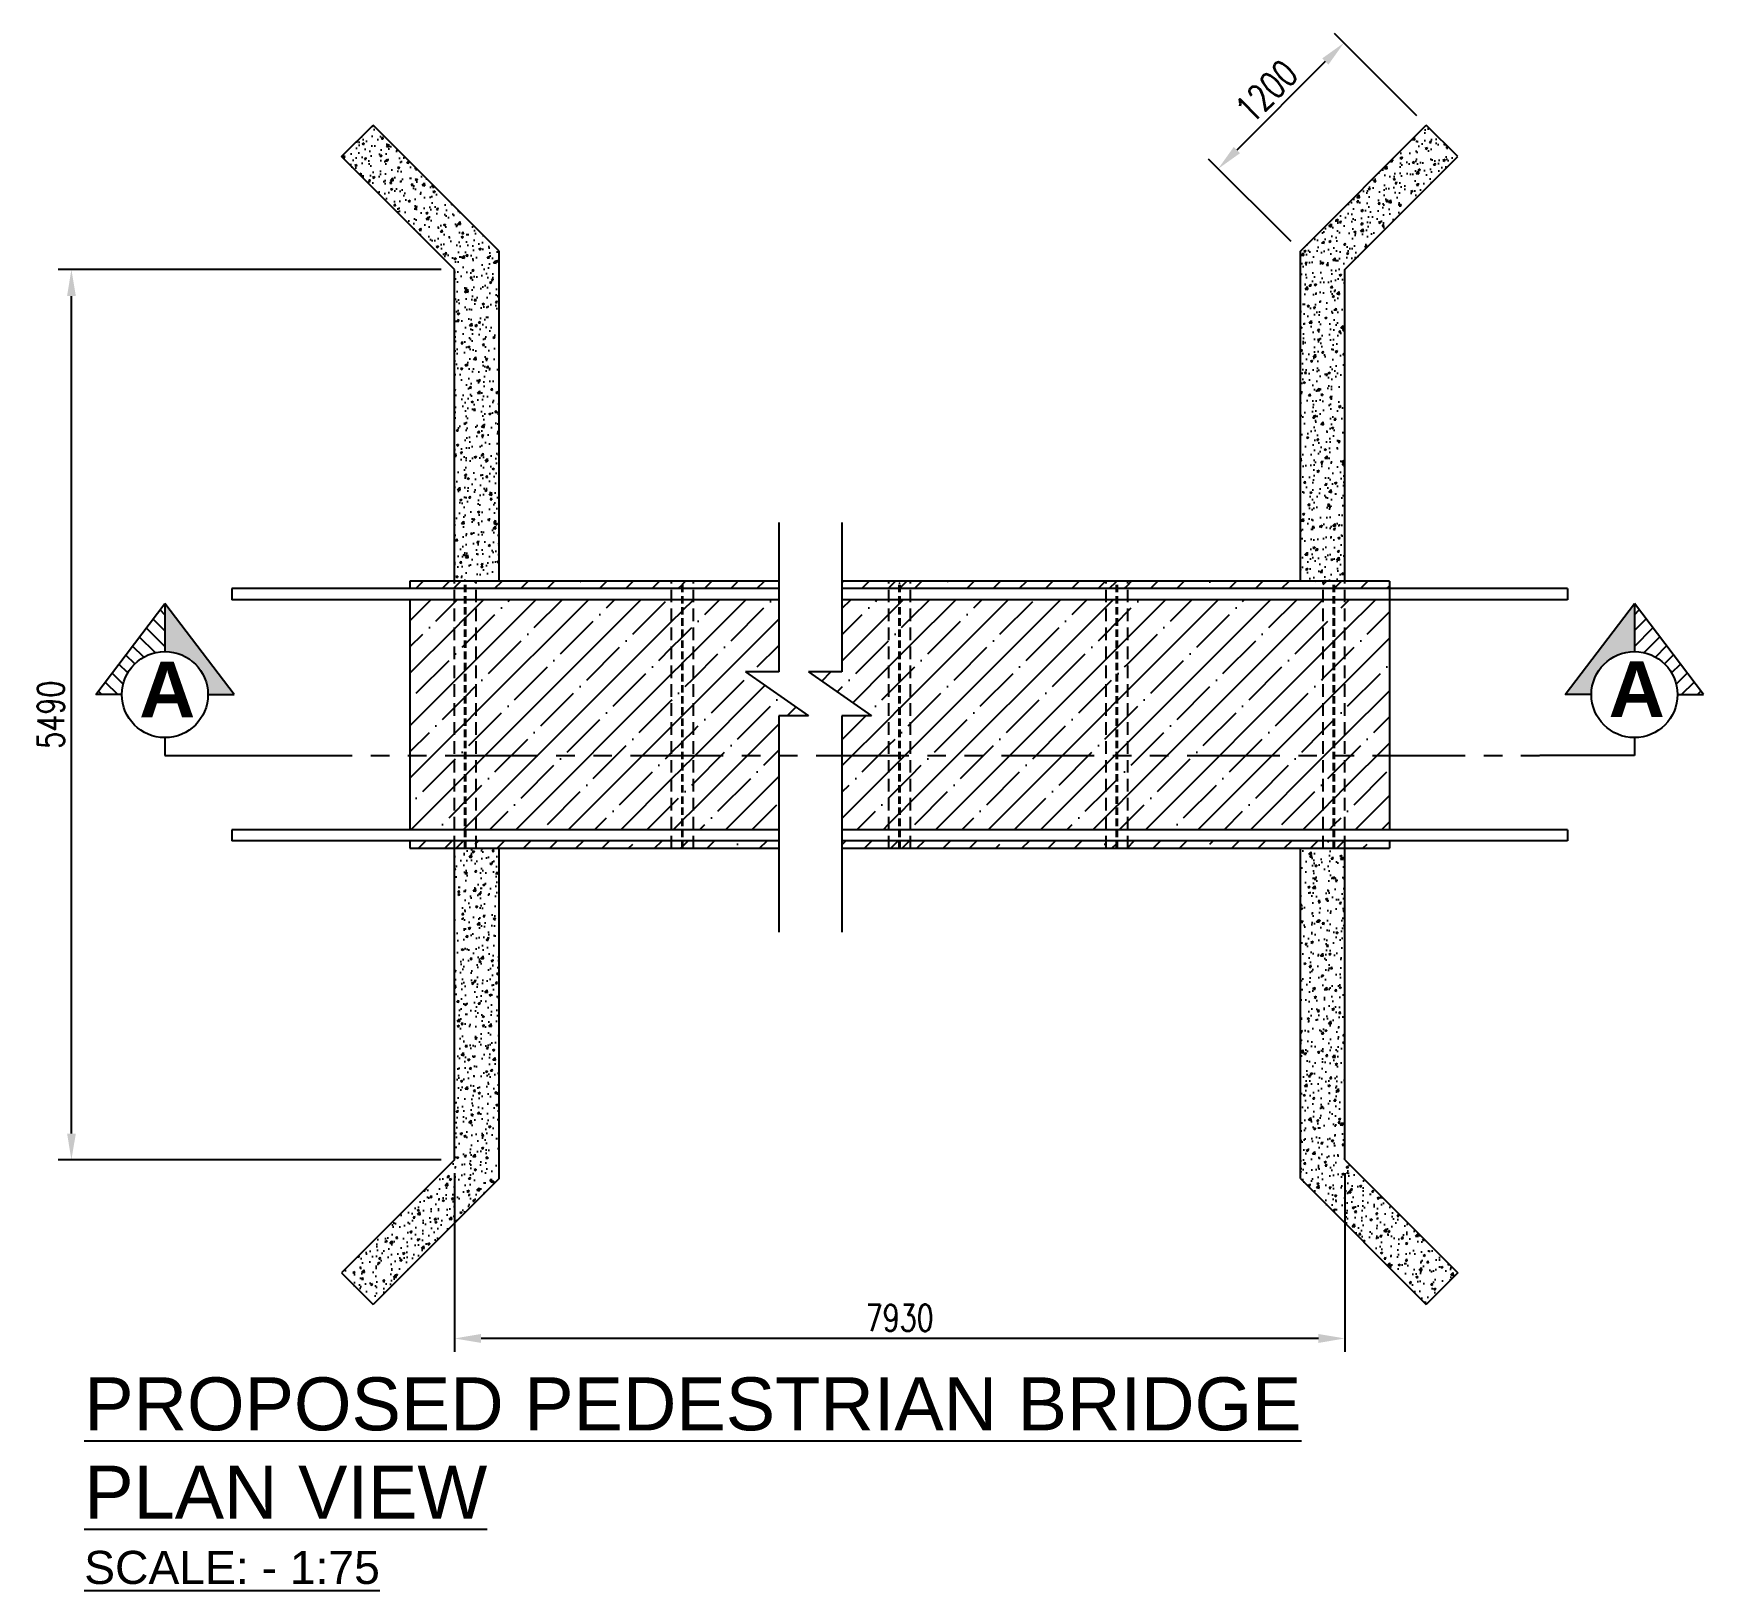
# Model space of a CAD drawing. Header units: millimetres. Extents: x -605628 to 223188, y -4937 to 493520.
# Drawn here: x -368684 to -357430, y 407687 to 418179 of the extents above; entities that cross this region are included whole.
import ezdxf

# ---------------------------------------------------------------- set-up
doc = ezdxf.new("R2010")
doc.units = ezdxf.units.MM
doc.header["$LTSCALE"] = 100
doc.header["$MEASUREMENT"] = 0
doc.header["$PDMODE"] = 3
doc.header["$PDSIZE"] = -0.5
doc.linetypes.add('HIDDEN', pattern=[0.375, 0.25, -0.125])
doc.linetypes.add('PHANTOM2', pattern=[1.25, 0.625, -0.125, 0.125, -0.125, 0.125, -0.125])
doc.layers.get('Defpoints').update_dxf_attribs({"color": 1})
for name, color, linetype in [('S-Dim', 1, 'Continuous'), ('S-Hatch', 8, 'Continuous'), ('ST-HATCH', 8, 'Continuous'), ('ST-TEXT', 255, 'Continuous'), ('TITLE', 2, 'Continuous')]:
    doc.layers.add(name, color=color, linetype=linetype)
doc.styles.add('Roomname', font='sanss___.ttf')
doc.styles.add('SKEL 1_75xp', font='romans.shx', dxfattribs={"width": 0.75, "height": 178.5})
doc.dimstyles.new('1-75', dxfattribs={"dimtxt": 178.5, "dimasz": 178.5, "dimexe": 90, "dimexo": 90, "dimgap": 50, "dimtad": 1, "dimdec": 0, "dimzin": 3, "dimdsep": 46, "dimtxsty": 'SKEL 1_75xp', "dimcen": 0.0625, "dimclrd": 1, "dimclre": 1, "dimclrt": 2, "dimaunit": 1, "dimadec": 0, "dimazin": 0, "dimtfac": 1, "dimtdec": 0, "dimtofl": 0, "dimtmove": 0, "dimatfit": 3, "dimfxl": 50, "dimtolj": 1, "dimtzin": 0, "dimarcsym": 0})
pattern_1 = [(50, (0, 0), (143.452037, -12.550427), [15, -165]), (355, (0, 0), (-27.750267, 150.438427), [12, -132]), (100.451444, (11.95, -1.05), (115.70177, 137.887998), [12.74804, -140.228422]), (46.1842, (0, 40), (213.448266, -33.103856), [22.5, -247.5]), (96.635635, (17.79, 37.24), (186.93239, 194.82372), [19.12207, -210.34275]), (351.184164, (0, 40), (186.93239, 194.82372), [18, -198]), (21, (20, 30), (119.38141, -80.523778), [15, -165]), (326, (20, 30), (48.663066, 145.03001), [12, -132]), (71.451445, (29.95, 23.29), (168.044475, 64.50623), [12.748038, -140.228422]), (37.5, (0, 0), (2.431971, 66.578771), [0, -130.4, 0, -134, 0, -132.5]), (7.5, (0, 0), (52.6139075, 78.882342), [0, -76.4, 0, -127.4, 0, -50.5]), (327.5, (-44.6, 0), (106.764487, -4.5109743), [0, -50, 0, -156, 0, -207]), (317.5, (-64.6, 0), (116.637234, 20.020996), [0, -65, 0, -103.6, 0, -147])]
pattern_2 = [(45, (0, 15279), (-176.7767, 176.7767), []), (45, (176.78, 15279), (-176.7767, 176.7767), [312.5, -62.5, 0, -62.5])]

# ---------------------------------------------------------------- blocks, each defined once
blk = doc.blocks.new('*D29')
at = {"layer": 'Defpoints', "color": 0, "transparency": 16777216}
for p in [(-365847, 410589), (-359847, 410589), (-365847, 409386)]:
    blk.add_point(p, dxfattribs=at)
at = {"layer": 'S-Dim', "color": 1, "lineweight": -2, "transparency": 16777216}
for p, q in [((-365847, 410499), (-365847, 409296)), ((-359847, 410499), (-359847, 409296)), ((-360025, 409386), (-365668, 409386))]:
    blk.add_line(p, q, dxfattribs=at)
at = {"layer": 'S-Dim', "color": 1, "transparency": 16777216}
for points in [[(-365668, 409416), (-365668, 409356), (-365847, 409386)], [(-360025, 409416), (-360025, 409356), (-359847, 409386)]]:
    blk.add_solid(points, dxfattribs=at)
at = {"layer": 'S-Dim', "color": 5, "transparency": 16777216, "insert": (-362847, 409525), "char_height": 178.5, "attachment_point": 5, "style": 'SKEL 1_75xp'}
blk.add_mtext('\\A1;7930', dxfattribs=at)
blk = doc.blocks.new('*D30')
at = {"layer": 'Defpoints', "color": 0, "transparency": 16777216}
for p in [(-368428, 416589), (-365847, 416589), (-365847, 410589)]:
    blk.add_point(p, dxfattribs=at)
at = {"layer": 'S-Dim', "color": 1, "lineweight": -2, "transparency": 16777216}
for p, q in [((-365937, 416589), (-368518, 416589)), ((-368428, 410767), (-368428, 416410)), ((-365937, 410589), (-368518, 410589))]:
    blk.add_line(p, q, dxfattribs=at)
at = {"layer": 'S-Dim', "color": 1, "transparency": 16777216}
for points in [[(-368457, 416410), (-368398, 416410), (-368428, 416589)], [(-368457, 410767), (-368398, 410767), (-368428, 410589)]]:
    blk.add_solid(points, dxfattribs=at)
at = {"layer": 'S-Dim', "color": 5, "transparency": 16777216, "insert": (-368567, 413589), "char_height": 178.5, "attachment_point": 5, "rotation": 90, "style": 'SKEL 1_75xp'}
blk.add_mtext('\\A1;5490', dxfattribs=at)
blk = doc.blocks.new('*D31')
at = {"layer": 'Defpoints', "color": 0, "transparency": 16777216}
for p in [(-359298, 417561), (-360701, 417267), (-360147, 416713)]:
    blk.add_point(p, dxfattribs=at)
at = {"layer": 'S-Dim', "color": 1, "lineweight": -2, "transparency": 16777216}
for p, q in [((-359362, 417625), (-359916, 418179)), ((-359979, 417990), (-360575, 417393)), ((-360210, 416777), (-360765, 417331))]:
    blk.add_line(p, q, dxfattribs=at)
at = {"layer": 'S-Dim', "color": 1, "transparency": 16777216}
for points in [[(-360000, 418011), (-359958, 417969), (-359853, 418116)], [(-360596, 417414), (-360554, 417372), (-360701, 417267)]]:
    blk.add_solid(points, dxfattribs=at)
at = {"layer": 'S-Dim', "color": 5, "transparency": 16777216, "insert": (-360375, 417790), "char_height": 178.5, "attachment_point": 5, "rotation": 45, "style": 'SKEL 1_75xp'}
blk.add_mtext('\\A1;1200', dxfattribs=at)

msp = doc.modelspace()

# ---------------------------------------------------------------- hatches: boundary and pattern name
h = msp.add_hatch()
h.set_pattern_fill('AR-CONC', color=8, scale=20, style=0)
h.set_pattern_definition(pattern_1)
h.paths.add_polyline_path([(-365546.7, 416712.9), (-366395.3, 417561.4), (-366607.4, 417349.3), (-365846.7, 416588.6), (-365846.7, 414488.6), (-365546.7, 414488.6)])
h = msp.add_hatch()
h.set_pattern_fill('AR-CONC', color=8, scale=20, style=0)
h.set_pattern_definition(pattern_1)
h.paths.add_polyline_path([(-359846.7, 416588.6), (-359086.1, 417349.3), (-359298.2, 417561.4), (-360146.7, 416712.9), (-360146.7, 414488.6), (-359846.7, 414488.6)])
h = msp.add_hatch()
h.set_pattern_fill('ANSI35', color=8, scale=1000, style=0)
h.set_pattern_definition(pattern_2)
h.paths.add_polyline_path([(-365846.7, 414488.6), (-366146.7, 414488.6), (-366146.7, 414438.6), (-365846.7, 414438.6)])
h = msp.add_hatch()
h.set_pattern_fill('ANSI35', color=8, scale=1000, style=0)
h.paths.add_polyline_path([(-365776.8, 414488.6), (-365846.7, 414488.6), (-365846.7, 414438.6), (-365776.8, 414438.6)])
h = msp.add_hatch()
h.set_pattern_fill('ANSI35', color=8, scale=300, style=0)
h.paths.add_polyline_path([(-365770.7, 414488.6), (-365776.8, 414488.6), (-365776.8, 414438.6), (-365770.7, 414438.6)])
h = msp.add_hatch()
h.set_pattern_fill('ANSI35', color=8, scale=1000, style=0)
h.set_pattern_definition(pattern_2)
h.paths.add_polyline_path([(-365700.7, 414488.6), (-365770.7, 414488.6), (-365770.7, 414438.6), (-365700.7, 414438.6)])
h = msp.add_hatch()
h.set_pattern_fill('ANSI35', color=8, scale=1000, style=0)
h.set_pattern_definition(pattern_2)
h.paths.add_polyline_path([(-364383.3, 414488.6), (-365700.7, 414488.6), (-365700.7, 414438.6), (-364383.3, 414438.6)])
h = msp.add_hatch()
h.set_pattern_fill('ANSI35', color=8, scale=1000, style=0)
h.set_pattern_definition(pattern_2)
h.paths.add_polyline_path([(-364313.3, 414488.6), (-364383.3, 414488.6), (-364383.3, 414438.6), (-364313.3, 414438.6)])
h = msp.add_hatch()
h.set_pattern_fill('ANSI35', color=8, scale=1000, style=0)
h.set_pattern_definition(pattern_2)
h.paths.add_polyline_path([(-364307.2, 414488.6), (-364313.3, 414488.6), (-364313.3, 414438.6), (-364307.2, 414438.6)])
h = msp.add_hatch()
h.set_pattern_fill('ANSI35', color=8, scale=1000, style=0)
h.set_pattern_definition(pattern_2)
h.paths.add_polyline_path([(-364237.2, 414488.6), (-364307.2, 414488.6), (-364307.2, 414438.6), (-364237.2, 414438.6)])
h = msp.add_hatch()
h.set_pattern_fill('ANSI35', color=8, scale=1000, style=0)
h.set_pattern_definition(pattern_2)
h.paths.add_polyline_path([(-363236.1, 414488.6), (-363236.1, 414438.6), (-362919.8, 414438.6), (-362919.8, 414488.6)])
h.paths.add_polyline_path([(-363660.7, 414438.6), (-363660.7, 414488.6), (-364237.2, 414488.6), (-364237.2, 414438.6)])
h = msp.add_hatch()
h.set_pattern_fill('ANSI35', color=8, scale=1000, style=0)
h.set_pattern_definition(pattern_2)
h.paths.add_polyline_path([(-362849.8, 414488.6), (-362919.8, 414488.6), (-362919.8, 414438.6), (-362849.8, 414438.6)])
h = msp.add_hatch()
h.set_pattern_fill('ANSI35', color=8, scale=200, style=0)
h.paths.add_polyline_path([(-362843.7, 414488.6), (-362849.8, 414488.6), (-362849.8, 414438.6), (-362843.7, 414438.6)])
h = msp.add_hatch()
h.set_pattern_fill('ANSI35', color=8, scale=1000, style=0)
h.paths.add_polyline_path([(-362773.7, 414488.6), (-362843.7, 414488.6), (-362843.7, 414438.6), (-362773.7, 414438.6)])
h = msp.add_hatch()
h.set_pattern_fill('ANSI35', color=8, scale=1000, style=0)
h.set_pattern_definition(pattern_2)
h.paths.add_polyline_path([(-361456.3, 414488.6), (-362773.7, 414488.6), (-362773.7, 414438.6), (-361456.3, 414438.6)])
h = msp.add_hatch()
h.set_pattern_fill('ANSI35', color=8, scale=1000, style=0)
h.paths.add_polyline_path([(-361386.3, 414488.6), (-361456.3, 414488.6), (-361456.3, 414438.6), (-361386.3, 414438.6)])
h = msp.add_hatch()
h.set_pattern_fill('ANSI35', color=8, scale=300, style=0)
h.paths.add_polyline_path([(-361380.2, 414488.6), (-361386.3, 414488.6), (-361386.3, 414438.6), (-361380.2, 414438.6)])
h = msp.add_hatch()
h.set_pattern_fill('ANSI35', color=8, scale=1000, style=0)
h.set_pattern_definition(pattern_2)
h.paths.add_polyline_path([(-361310.2, 414488.6), (-361380.2, 414488.6), (-361380.2, 414438.6), (-361310.2, 414438.6)])
h = msp.add_hatch()
h.set_pattern_fill('ANSI35', color=8, scale=1000, style=0)
h.set_pattern_definition(pattern_2)
h.paths.add_polyline_path([(-359992.8, 414488.6), (-361310.2, 414488.6), (-361310.2, 414438.6), (-359992.8, 414438.6)])
h = msp.add_hatch()
h.set_pattern_fill('ANSI35', color=8, scale=500, style=0)
h.paths.add_polyline_path([(-359922.8, 414488.6), (-359992.8, 414488.6), (-359992.8, 414438.6), (-359922.8, 414438.6)])
h = msp.add_hatch()
h.set_pattern_fill('ANSI35', color=8, scale=1000, style=0)
h.set_pattern_definition(pattern_2)
h.paths.add_polyline_path([(-359916.7, 414488.6), (-359922.8, 414488.6), (-359922.8, 414438.6), (-359916.7, 414438.6)])
h = msp.add_hatch()
h.set_pattern_fill('ANSI35', color=8, scale=1000, style=0)
h.set_pattern_definition(pattern_2)
h.paths.add_polyline_path([(-359846.7, 414488.6), (-359916.7, 414488.6), (-359916.7, 414438.6), (-359846.7, 414438.6)])
h = msp.add_hatch()
h.set_pattern_fill('ANSI35', color=8, scale=1000, style=0)
h.set_pattern_definition(pattern_2)
h.paths.add_polyline_path([(-359546.7, 414488.6), (-359846.7, 414488.6), (-359846.7, 414438.6), (-359546.7, 414438.6)])
h = msp.add_hatch()
h.set_pattern_fill('ANSI35', color=8, scale=1000, style=0)
h.set_pattern_definition(pattern_2)
h.paths.add_polyline_path([(-365846.7, 414363.6), (-366146.7, 414363.6), (-366146.7, 412813.6), (-365846.7, 412813.6)])
h = msp.add_hatch()
h.set_pattern_fill('ANSI35', color=8, scale=1000, style=0)
h.set_pattern_definition(pattern_2)
h.paths.add_polyline_path([(-365776.8, 414363.6), (-365846.7, 414363.6), (-365846.7, 412813.6), (-365776.8, 412813.6)])
h = msp.add_hatch()
h.set_pattern_fill('ANSI35', color=8, scale=1000, style=0)
h.set_pattern_definition(pattern_2)
h.paths.add_polyline_path([(-365770.7, 414363.6), (-365776.8, 414363.6), (-365776.8, 412813.6), (-365770.7, 412813.6)])
h = msp.add_hatch()
h.set_pattern_fill('ANSI35', color=8, scale=1000, style=0)
h.set_pattern_definition(pattern_2)
h.paths.add_polyline_path([(-365700.7, 414363.6), (-365770.7, 414363.6), (-365770.7, 412813.6), (-365700.7, 412813.6)])
h = msp.add_hatch()
h.set_pattern_fill('ANSI35', color=8, scale=1000, style=0)
h.set_pattern_definition(pattern_2)
h.paths.add_polyline_path([(-364383.3, 414363.6), (-365700.7, 414363.6), (-365700.7, 412813.6), (-364383.3, 412813.6)])
h = msp.add_hatch()
h.set_pattern_fill('ANSI35', color=8, scale=1000, style=0)
h.set_pattern_definition(pattern_2)
h.paths.add_polyline_path([(-364313.3, 414363.6), (-364383.3, 414363.6), (-364383.3, 412813.6), (-364313.3, 412813.6)])
h = msp.add_hatch()
h.set_pattern_fill('ANSI35', color=8, scale=1000, style=0)
h.set_pattern_definition(pattern_2)
h.paths.add_polyline_path([(-364307.2, 414363.6), (-364313.3, 414363.6), (-364313.3, 412813.6), (-364307.2, 412813.6)])
h = msp.add_hatch()
h.set_pattern_fill('ANSI35', color=8, scale=1000, style=0)
h.set_pattern_definition(pattern_2)
h.paths.add_polyline_path([(-364237.2, 414363.6), (-364307.2, 414363.6), (-364307.2, 412813.6), (-364237.2, 412813.6)])
h = msp.add_hatch()
h.set_pattern_fill('ANSI35', color=8, scale=1000, style=0)
h.set_pattern_definition(pattern_2)
h.paths.add_polyline_path([(-363236.1, 414363.6), (-363236.1, 413876.6), (-363462.1, 413876.6), (-363036.2, 413581.4), (-363236.1, 413581.4), (-363236.1, 412813.6), (-362919.8, 412813.6), (-362919.8, 414363.6)])
h.paths.add_polyline_path([(-363660.7, 413876.6), (-363660.7, 414363.6), (-364237.2, 414363.6), (-364237.2, 412813.6), (-363660.7, 412813.6), (-363660.7, 413581.4), (-363460.8, 413581.4), (-363886.7, 413876.6)])
h = msp.add_hatch()
h.set_pattern_fill('ANSI35', color=8, scale=1000, style=0)
h.set_pattern_definition(pattern_2)
h.paths.add_polyline_path([(-362849.8, 414363.6), (-362919.8, 414363.6), (-362919.8, 412813.6), (-362849.8, 412813.6)])
h = msp.add_hatch()
h.set_pattern_fill('ANSI35', color=8, scale=1000, style=0)
h.set_pattern_definition(pattern_2)
h.paths.add_polyline_path([(-362843.7, 414363.6), (-362849.8, 414363.6), (-362849.8, 412813.6), (-362843.7, 412813.6)])
h = msp.add_hatch()
h.set_pattern_fill('ANSI35', color=8, scale=1000, style=0)
h.set_pattern_definition(pattern_2)
h.paths.add_polyline_path([(-362773.7, 414363.6), (-362843.7, 414363.6), (-362843.7, 412813.6), (-362773.7, 412813.6)])
h = msp.add_hatch()
h.set_pattern_fill('ANSI35', color=8, scale=1000, style=0)
h.set_pattern_definition(pattern_2)
h.paths.add_polyline_path([(-361456.3, 414363.6), (-362773.7, 414363.6), (-362773.7, 412813.6), (-361456.3, 412813.6)])
h = msp.add_hatch()
h.set_pattern_fill('ANSI35', color=8, scale=1000, style=0)
h.set_pattern_definition(pattern_2)
h.paths.add_polyline_path([(-361386.3, 414363.6), (-361456.3, 414363.6), (-361456.3, 412813.6), (-361386.3, 412813.6)])
h = msp.add_hatch()
h.set_pattern_fill('ANSI35', color=8, scale=1000, style=0)
h.set_pattern_definition(pattern_2)
h.paths.add_polyline_path([(-361380.2, 414363.6), (-361386.3, 414363.6), (-361386.3, 412813.6), (-361380.2, 412813.6)])
h = msp.add_hatch()
h.set_pattern_fill('ANSI35', color=8, scale=1000, style=0)
h.set_pattern_definition(pattern_2)
h.paths.add_polyline_path([(-361310.2, 414363.6), (-361380.2, 414363.6), (-361380.2, 412813.6), (-361310.2, 412813.6)])
h = msp.add_hatch()
h.set_pattern_fill('ANSI35', color=8, scale=1000, style=0)
h.set_pattern_definition(pattern_2)
h.paths.add_polyline_path([(-359992.8, 414363.6), (-361310.2, 414363.6), (-361310.2, 412813.6), (-359992.8, 412813.6)])
h = msp.add_hatch()
h.set_pattern_fill('ANSI35', color=8, scale=1000, style=0)
h.set_pattern_definition(pattern_2)
h.paths.add_polyline_path([(-359922.8, 414363.6), (-359992.8, 414363.6), (-359992.8, 412813.6), (-359922.8, 412813.6)])
h = msp.add_hatch()
h.set_pattern_fill('ANSI35', color=8, scale=1000, style=0)
h.set_pattern_definition(pattern_2)
h.paths.add_polyline_path([(-359916.7, 414363.6), (-359922.8, 414363.6), (-359922.8, 412813.6), (-359916.7, 412813.6)])
h = msp.add_hatch()
h.set_pattern_fill('ANSI35', color=8, scale=1000, style=0)
h.set_pattern_definition(pattern_2)
h.paths.add_polyline_path([(-359846.7, 414363.6), (-359916.7, 414363.6), (-359916.7, 412813.6), (-359846.7, 412813.6)])
h = msp.add_hatch()
h.set_pattern_fill('ANSI35', color=8, scale=1000, style=0)
h.set_pattern_definition(pattern_2)
h.paths.add_polyline_path([(-359546.7, 414363.6), (-359846.7, 414363.6), (-359846.7, 412813.6), (-359546.7, 412813.6)])
h = msp.add_hatch()
h.set_pattern_fill('AR-CONC', color=8, scale=20, style=0)
h.set_pattern_definition(pattern_1)
h.paths.add_polyline_path([(-365546.7, 410464.4), (-365546.7, 412688.6), (-365846.7, 412688.6), (-365846.7, 410588.6), (-366607.4, 409828), (-366395.3, 409615.8)])
h = msp.add_hatch()
h.set_pattern_fill('ANSI35', color=8, scale=1000, style=0)
h.set_pattern_definition(pattern_2)
h.paths.add_polyline_path([(-365846.7, 412738.6), (-366146.7, 412738.6), (-366146.7, 412688.6), (-365846.7, 412688.6)])
h = msp.add_hatch()
h.set_pattern_fill('ANSI35', color=8, scale=1000, style=0)
h.paths.add_polyline_path([(-365776.8, 412738.6), (-365846.7, 412738.6), (-365846.7, 412688.6), (-365776.8, 412688.6)])
h = msp.add_hatch()
h.set_pattern_fill('ANSI35', color=8, scale=300, style=0)
h.paths.add_polyline_path([(-365770.7, 412738.6), (-365776.8, 412738.6), (-365776.8, 412688.6), (-365770.7, 412688.6)])
h = msp.add_hatch()
h.set_pattern_fill('ANSI35', color=8, scale=1000, style=0)
h.set_pattern_definition(pattern_2)
h.paths.add_polyline_path([(-365700.7, 412738.6), (-365770.7, 412738.6), (-365770.7, 412688.6), (-365700.7, 412688.6)])
h = msp.add_hatch()
h.set_pattern_fill('ANSI35', color=8, scale=1000, style=0)
h.set_pattern_definition(pattern_2)
h.paths.add_polyline_path([(-364383.3, 412738.6), (-365700.7, 412738.6), (-365700.7, 412688.6), (-364383.3, 412688.6)])
h = msp.add_hatch()
h.set_pattern_fill('ANSI35', color=8, scale=1000, style=0)
h.set_pattern_definition(pattern_2)
h.paths.add_polyline_path([(-364313.3, 412738.6), (-364383.3, 412738.6), (-364383.3, 412688.6), (-364313.3, 412688.6)])
h = msp.add_hatch()
h.set_pattern_fill('ANSI35', color=8, scale=1000, style=0)
h.set_pattern_definition(pattern_2)
h.paths.add_polyline_path([(-364307.2, 412738.6), (-364313.3, 412738.6), (-364313.3, 412688.6), (-364307.2, 412688.6)])
h = msp.add_hatch()
h.set_pattern_fill('ANSI35', color=8, scale=1000, style=0)
h.set_pattern_definition(pattern_2)
h.paths.add_polyline_path([(-364237.2, 412738.6), (-364307.2, 412738.6), (-364307.2, 412688.6), (-364237.2, 412688.6)])
h = msp.add_hatch()
h.set_pattern_fill('ANSI35', color=8, scale=1000, style=0)
h.set_pattern_definition(pattern_2)
h.paths.add_polyline_path([(-363236.1, 412738.6), (-363236.1, 412688.6), (-362919.8, 412688.6), (-362919.8, 412738.6)])
h.paths.add_polyline_path([(-363660.7, 412688.6), (-363660.7, 412738.6), (-364237.2, 412738.6), (-364237.2, 412688.6)])
h = msp.add_hatch()
h.set_pattern_fill('ANSI35', color=8, scale=1000, style=0)
h.set_pattern_definition(pattern_2)
h.paths.add_polyline_path([(-362849.8, 412738.6), (-362919.8, 412738.6), (-362919.8, 412688.6), (-362849.8, 412688.6)])
h = msp.add_hatch()
h.set_pattern_fill('ANSI35', color=8, scale=300, style=0)
h.paths.add_polyline_path([(-362843.7, 412738.6), (-362849.8, 412738.6), (-362849.8, 412688.6), (-362843.7, 412688.6)])
h = msp.add_hatch()
h.set_pattern_fill('ANSI35', color=8, scale=1000, style=0)
h.paths.add_polyline_path([(-362773.7, 412738.6), (-362843.7, 412738.6), (-362843.7, 412688.6), (-362773.7, 412688.6)])
h = msp.add_hatch()
h.set_pattern_fill('ANSI35', color=8, scale=1000, style=0)
h.set_pattern_definition(pattern_2)
h.paths.add_polyline_path([(-361456.3, 412738.6), (-362773.7, 412738.6), (-362773.7, 412688.6), (-361456.3, 412688.6)])
h = msp.add_hatch()
h.set_pattern_fill('ANSI35', color=8, scale=1000, style=0)
h.paths.add_polyline_path([(-361386.3, 412738.6), (-361456.3, 412738.6), (-361456.3, 412688.6), (-361386.3, 412688.6)])
h = msp.add_hatch()
h.set_pattern_fill('ANSI35', color=8, scale=300, style=0)
h.paths.add_polyline_path([(-361380.2, 412738.6), (-361386.3, 412738.6), (-361386.3, 412688.6), (-361380.2, 412688.6)])
h = msp.add_hatch()
h.set_pattern_fill('ANSI35', color=8, scale=1000, style=0)
h.set_pattern_definition(pattern_2)
h.paths.add_polyline_path([(-361310.2, 412738.6), (-361380.2, 412738.6), (-361380.2, 412688.6), (-361310.2, 412688.6)])
h = msp.add_hatch()
h.set_pattern_fill('ANSI35', color=8, scale=1000, style=0)
h.set_pattern_definition(pattern_2)
h.paths.add_polyline_path([(-359992.8, 412738.6), (-361310.2, 412738.6), (-361310.2, 412688.6), (-359992.8, 412688.6)])
h = msp.add_hatch()
h.set_pattern_fill('AR-CONC', color=8, scale=20, style=0)
h.set_pattern_definition(pattern_1)
h.paths.add_polyline_path([(-359846.7, 410588.6), (-359846.7, 412688.6), (-360146.7, 412688.6), (-360146.7, 410464.4), (-359298.2, 409615.8), (-359086.1, 409828)])
h = msp.add_hatch()
h.set_pattern_fill('ANSI35', color=8, scale=1000, style=0)
h.paths.add_polyline_path([(-359922.8, 412738.6), (-359992.8, 412738.6), (-359992.8, 412688.6), (-359922.8, 412688.6)])
h = msp.add_hatch()
h.set_pattern_fill('ANSI35', color=8, scale=300, style=0)
h.paths.add_polyline_path([(-359916.7, 412738.6), (-359922.8, 412738.6), (-359922.8, 412688.6), (-359916.7, 412688.6)])
h = msp.add_hatch()
h.set_pattern_fill('ANSI35', color=8, scale=1000, style=0)
h.set_pattern_definition(pattern_2)
h.paths.add_polyline_path([(-359846.7, 412738.6), (-359916.7, 412738.6), (-359916.7, 412688.6), (-359846.7, 412688.6)])
h = msp.add_hatch()
h.set_pattern_fill('ANSI35', color=8, scale=1000, style=0)
h.set_pattern_definition(pattern_2)
h.paths.add_polyline_path([(-359546.7, 412738.6), (-359846.7, 412738.6), (-359846.7, 412688.6), (-359546.7, 412688.6)])
at = {"layer": 'S-Hatch'}
h = msp.add_hatch(dxfattribs=at)
h.set_pattern_fill('ANSI31', color=3, scale=605, angle=90)
h.set_pattern_definition([(135, (-236772.22, 316283.54), (-53.47495, -53.47495), [])])
h.paths.add_polyline_path([(-368263.5, 413724.4), (-368087.7, 413724.4, -0.4142136), (-367797.7, 414014.5), (-367797.7, 414337.6)])
h = msp.add_hatch(color=5, dxfattribs=at)
h.dxf.hatch_style = 1
h.paths.add_polyline_path([(-367797.7, 414337.6), (-367797.7, 414014.5, -0.4142136), (-367507.6, 413724.4), (-367331.8, 413724.4)])
h = msp.add_hatch(color=5, dxfattribs=at)
h.dxf.hatch_style = 1
h.paths.add_polyline_path([(-358361.7, 413724.4), (-358185.9, 413724.4, -0.4142136), (-357895.8, 414014.5), (-357895.8, 414337.6)])
h = msp.add_hatch(dxfattribs=at)
h.set_pattern_fill('ANSI31', color=3, scale=605, angle=180)
h.set_pattern_definition([(225, (-236948.62, 316283.54), (53.47495, -53.47495), [])])
h.paths.add_polyline_path([(-357895.8, 414337.6), (-357895.8, 414014.5, -0.4142136), (-357605.7, 413724.4), (-357430, 413724.4)])

# ---------------------------------------------------------------- linework, layer by layer
at = {"color": 5}
for p, q in [((-368263.5, 413724.4), (-367797.7, 414337.6)), ((-367331.8, 413724.4), (-367797.7, 414337.6)), ((-367797.7, 414337.6), (-367797.7, 414014.5)), ((-358361.7, 413724.4), (-357895.8, 414337.6)), ((-357430, 413724.4), (-357895.8, 414337.6)), ((-357895.8, 414337.6), (-357895.8, 414014.5)), ((-368087.7, 413724.4), (-368263.5, 413724.4)), ((-367507.6, 413724.4), (-367331.8, 413724.4)), ((-358185.9, 413724.4), (-358361.7, 413724.4)), ((-357605.7, 413724.4), (-357430, 413724.4)), ((-367797.7, 413434.3), (-367797.7, 413314.2)), ((-357895.8, 413434.3), (-357895.8, 413314.2)), ((-367797.7, 413314.2), (-367160.5, 413314.2)), ((-357895.8, 413314.2), (-358533, 413314.2))]:
    msp.add_line(p, q, dxfattribs=at)
at = {"color": 4, "linetype": 'PHANTOM2', "ltscale": 10}
msp.add_line((-367160.5, 413314.2), (-358533, 413314.2), dxfattribs=at)
at = {"color": 5}
for centre in [(-367797.7, 413724.4), (-357895.8, 413724.4)]:
    msp.add_circle(centre, 290.1, dxfattribs=at)
at = {"layer": 'ST-HATCH', "color": 3}
for p, q in [((-366607.4, 417349.3), (-366395.3, 417561.4)), ((-365546.7, 416712.9), (-366395.3, 417561.4)), ((-360146.7, 416712.9), (-359298.2, 417561.4)), ((-359086.1, 417349.3), (-359298.2, 417561.4)), ((-365846.7, 416588.6), (-366607.4, 417349.3)), ((-359846.7, 416588.6), (-359086.1, 417349.3)), ((-365546.7, 414488.6), (-365546.7, 416712.9)), ((-360146.7, 414488.6), (-360146.7, 416712.9)), ((-365846.7, 414488.6), (-365846.7, 416588.6)), ((-359846.7, 414488.6), (-359846.7, 416588.6)), ((-363660.7, 414883.9), (-363660.7, 413876.6)), ((-363236.1, 414883.9), (-363236.1, 413876.6)), ((-366146.7, 414488.6), (-366146.7, 414438.6)), ((-363660.7, 414488.6), (-366146.7, 414488.6)), ((-359546.7, 414488.6), (-363236.1, 414488.6)), ((-359546.7, 414488.6), (-359546.7, 414438.6)), ((-367346.7, 414438.6), (-367346.7, 414363.6)), ((-363660.7, 414438.6), (-367346.7, 414438.6)), ((-358346.7, 414438.6), (-363236.1, 414438.6)), ((-359546.7, 414438.6), (-359546.7, 412813.6)), ((-358346.7, 414438.6), (-358346.7, 414363.6)), ((-363660.7, 414363.6), (-367346.7, 414363.6)), ((-366146.7, 414363.6), (-366146.7, 412813.6)), ((-358346.7, 414363.6), (-363236.1, 414363.6)), ((-363660.7, 413876.6), (-363886.7, 413876.6)), ((-363886.7, 413876.6), (-363460.8, 413581.4)), ((-363236.1, 413876.6), (-363462.1, 413876.6)), ((-363462.1, 413876.6), (-363036.2, 413581.4)), ((-363460.8, 413581.4), (-363660.7, 413581.4)), ((-363660.7, 413581.4), (-363660.7, 412123.9)), ((-363036.2, 413581.4), (-363236.1, 413581.4)), ((-363236.1, 413581.4), (-363236.1, 412123.9)), ((-367346.7, 412813.6), (-367346.7, 412738.6)), ((-363660.7, 412813.6), (-367346.7, 412813.6)), ((-358346.7, 412813.6), (-363236.1, 412813.6)), ((-358346.7, 412813.6), (-358346.7, 412738.6)), ((-363660.7, 412738.6), (-367346.7, 412738.6)), ((-366146.7, 412738.6), (-366146.7, 412688.6)), ((-366146.7, 412688.6), (-363660.7, 412688.6)), ((-365846.7, 410588.6), (-365846.7, 412688.6)), ((-365546.7, 410464.4), (-365546.7, 412688.6)), ((-358346.7, 412738.6), (-363236.1, 412738.6)), ((-363236.1, 412688.6), (-359546.7, 412688.6)), ((-360146.7, 410464.4), (-360146.7, 412688.6)), ((-359846.7, 410588.6), (-359846.7, 412688.6)), ((-359546.7, 412738.6), (-359546.7, 412688.6)), ((-365846.7, 410588.6), (-366607.4, 409828)), ((-359846.7, 410588.6), (-359086.1, 409828)), ((-365546.7, 410464.4), (-366395.3, 409615.8)), ((-360146.7, 410464.4), (-359298.2, 409615.8)), ((-366607.4, 409828), (-366395.3, 409615.8)), ((-359086.1, 409828), (-359298.2, 409615.8))]:
    msp.add_line(p, q, dxfattribs=at)
at = {"layer": 'ST-HATCH', "color": 2, "linetype": 'HIDDEN', "ltscale": 3.4}
for p, q in [((-365846.7, 412688.6), (-365846.7, 414488.6)), ((-365700.7, 412688.6), (-365700.7, 414488.6)), ((-364383.3, 412688.6), (-364383.3, 414488.6)), ((-364237.2, 412688.6), (-364237.2, 414488.6)), ((-362919.8, 412688.6), (-362919.8, 414488.6)), ((-362773.7, 412688.6), (-362773.7, 414488.6)), ((-361456.3, 412688.6), (-361456.3, 414488.6)), ((-361310.2, 412688.6), (-361310.2, 414488.6)), ((-359992.8, 412688.6), (-359992.8, 414488.6)), ((-359846.7, 412688.6), (-359846.7, 414488.6))]:
    msp.add_line(p, q, dxfattribs=at)
at = {"layer": 'ST-HATCH', "color": 8, "linetype": 'HIDDEN', "ltscale": 2}
for p, q in [((-365776.8, 412688.6), (-365776.8, 414488.6)), ((-365770.7, 412688.6), (-365770.7, 414488.6)), ((-364313.3, 412688.6), (-364313.3, 414488.6)), ((-364307.2, 412688.6), (-364307.2, 414488.6)), ((-362849.8, 412688.6), (-362849.8, 414488.6)), ((-362843.7, 412688.6), (-362843.7, 414488.6)), ((-361386.3, 412688.6), (-361386.3, 414488.6)), ((-361380.2, 412688.6), (-361380.2, 414488.6)), ((-359922.8, 412688.6), (-359922.8, 414488.6)), ((-359916.7, 412688.6), (-359916.7, 414488.6))]:
    msp.add_line(p, q, dxfattribs=at)

# ---------------------------------------------------------------- texts
at = {"layer": 'ST-TEXT', "color": 5, "char_height": 375, "width": 7263.092, "attachment_point": 7, "style": 'Roomname'}
for insert in [(-367971.6, 413570.4), (-358069.8, 413573.7)]:
    msp.add_mtext('\\A1;{\\fSansSerif|b1|i0|c2|p2;A}', dxfattribs=dict(at, insert=insert))
at = {"layer": 'TITLE', "attachment_point": 1, "style": 'Roomname'}
for s, insert, char_height, width in [('{\\LPROPOSED PEDESTRIAN BRIDGE\\PPLAN VIEW}', (-368341.7, 409123.9), 357, 15189.483), ('{\\LSCALE: - 1:75}', (-368341.7, 407954.9), 223.125, 12491.798)]:
    msp.add_mtext(s, dxfattribs=dict(at, insert=insert, char_height=char_height, width=width))

# ---------------------------------------------------------------- dimensions: what is measured, and where the dimension line sits
at = {"layer": 'S-Dim'}
dim = msp.add_aligned_dim(p1=(-359298.2, 417561.4), p2=(-360146.7, 416712.9), distance=-784, dimstyle='1-75', override={"dimclrt": 5, "dimtmove": 1}, dxfattribs=at)
dim.commit()
dim.dimension.update_dxf_attribs({"geometry": '*D31', "text_midpoint": (-360375.3, 417790)})
for base, p1, p2, angle, text, picture, middle in [((-368427.6, 416588.6), (-365846.7, 410588.6), (-365846.7, 416588.6), 90, '5490', '*D30', (-368427.6, 413588.6)), ((-365846.7, 409386.2), (-359846.7, 410588.6), (-365846.7, 410588.6), 180, '7930', '*D29', (-362846.7, 409386.2))]:
    dim = msp.add_linear_dim(base=base, p1=p1, p2=p2, angle=angle, text=text, dimstyle='1-75', override={"dimclrt": 5, "dimtmove": 1}, dxfattribs=at)
    dim.commit()
    dim.dimension.update_dxf_attribs({"geometry": picture, "text_midpoint": middle, "dimtype": 160})

doc.saveas('drawing.dxf')
